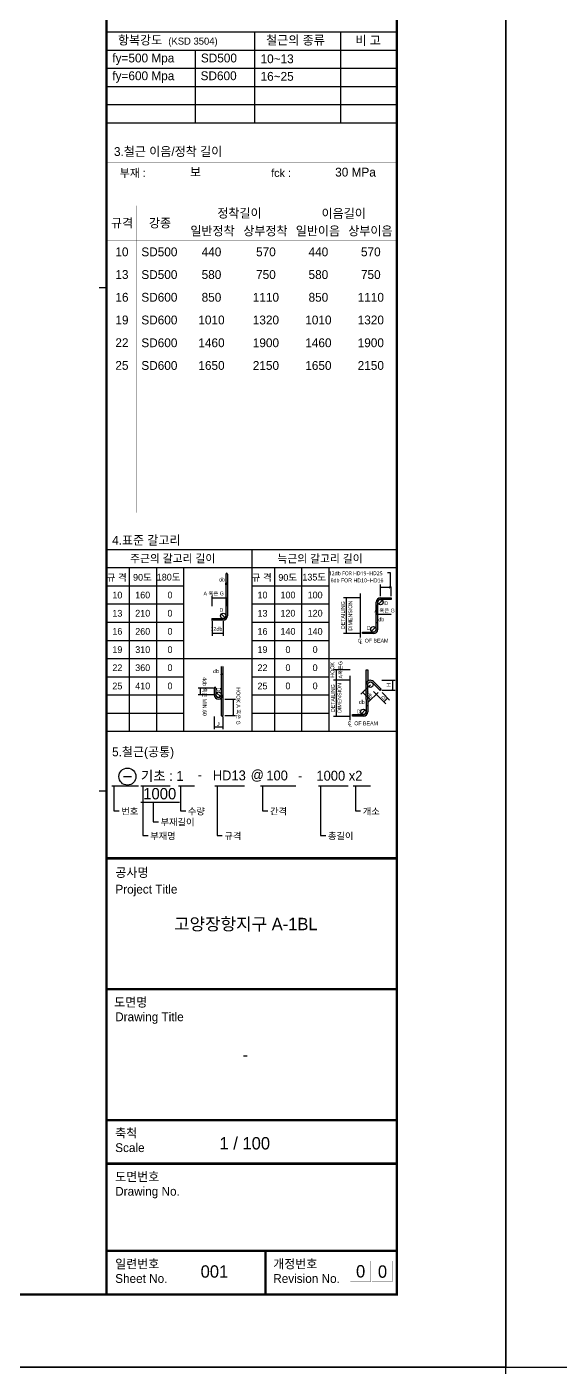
# Model space of a CAD drawing. Header units: millimetres. Extents: x 350420 to 672135, y -312840 to -44390.
# Drawn here: x 612074 to 618679, y -135386 to -118811 of the extents above; entities that cross this region are included whole.
import ezdxf
from ezdxf.enums import TextEntityAlignment as Align
from ezdxf.xclip import XClip

# ---------------------------------------------------------------- set-up
doc = ezdxf.new("R2010")
doc.units = ezdxf.units.MM
doc.header["$LTSCALE"] = 65
doc.header["$XCLIPFRAME"] = 0
doc.linetypes.add('XS-지하주차장$0$HID', pattern=[2.3, 1.5, -0.8])
doc.layers.get('Defpoints').update_dxf_attribs({"color": 145})
doc.layers.add('00', color=7, linetype='Continuous')
doc.layers.add('XS-지하주차장$0$1215', color=181, linetype='XS-지하주차장$0$HID', plot=False)
doc.styles.add('ARIAL', font='malgun.ttf')
doc.styles.add('HYULL', font='Dotum.ttf')
doc.styles.add('XRebarSheet', font='Hmkmrhd_0.ttf')
doc.dimstyles.new('NDIM', dxfattribs={"dimtxt": 3, "dimasz": 1.5, "dimexe": 2, "dimexo": 2, "dimgap": 1, "dimtad": 1, "dimdec": 0, "dimdsep": 46, "dimlunit": 6, "dimtxsty": 'ARIAL', "dimblk": 'DOT', "dimcen": 1, "dimclrd": 256, "dimclre": 7, "dimclrt": 3, "dimadec": 0, "dimazin": 0, "dimtfac": 1, "dimtdec": 0, "dimtix": 1, "dimtmove": 2, "dimatfit": 3, "dimldrblk": 'DOT', "dimfxl": 0, "dimtvp": 1, "dimtolj": 1, "dimlwd": -1, "dimlwe": -1, "dimarcsym": 0})

# ---------------------------------------------------------------- blocks, each defined once
blk = doc.blocks.new('XS-지하주차장')
at = {"layer": 'XS-지하주차장$0$1215'}
blk.add_line((672735, 143847), (724964, -23852), dxfattribs=at)
blk = doc.blocks.new('_Dot')
at = {"color": 0, "linetype": 'ByBlock', "lineweight": -2}
blk.add_line((-0.5, 0), (-1, 0), dxfattribs=at)
at = {"color": 0, "linetype": 'ByBlock', "const_width": 0.5}
blk.add_lwpolyline([(-0.25, 0, 1), (0.25, 0, 1)], format="xyb", close=True, dxfattribs=at)
blk = doc.blocks.new('*D7')
at = {"color": 7, "transparency": 16777216}
for p, q in [((80432, 20451), (80432, 20463)), ((80477, 20451), (80477, 20463))]:
    blk.add_line(p, q, dxfattribs=at)
at = {"transparency": 16777216}
blk.add_line((80433, 20461), (80475, 20461), dxfattribs=at)
at = {"layer": 'Defpoints', "color": 0, "transparency": 16777216}
for p in [(80432, 20449), (80477, 20461), (80477, 20449)]:
    blk.add_point(p, dxfattribs=at)
at = {"transparency": 16777216, "xscale": 1.5, "yscale": 1.5, "zscale": 1.5, "rotation": 180}
blk.add_blockref('_Dot', (80432, 20461), dxfattribs=at)
at = {"transparency": 16777216, "xscale": 1.5, "yscale": 1.5, "zscale": 1.5}
blk.add_blockref('_Dot', (80477, 20461), dxfattribs=at)
blk = doc.blocks.new('*D8')
at = {"color": 7, "transparency": 16777216}
for p, q in [((76172, 19024), (76172, 19045)), ((76217, 19024), (76217, 19045))]:
    blk.add_line(p, q, dxfattribs=at)
at = {"transparency": 16777216}
blk.add_line((76215, 19043), (76174, 19043), dxfattribs=at)
at = {"layer": 'Defpoints', "color": 0, "transparency": 16777216}
for p in [(76172, 19043), (76172, 19022), (76217, 19022)]:
    blk.add_point(p, dxfattribs=at)
at = {"transparency": 16777216, "xscale": 1.5, "yscale": 1.5, "zscale": 1.5, "rotation": 180}
blk.add_blockref('_Dot', (76172, 19043), dxfattribs=at)
at = {"transparency": 16777216, "xscale": 1.5, "yscale": 1.5, "zscale": 1.5}
blk.add_blockref('_Dot', (76217, 19043), dxfattribs=at)
blk = doc.blocks.new('*D9')
at = {"transparency": 16777216}
blk.add_line((80158, 18181), (80199, 18181), dxfattribs=at)
at = {"layer": 'Defpoints', "color": 0, "transparency": 16777216}
for p in [(80156, 18181), (80201, 18181), (80201, 18181)]:
    blk.add_point(p, dxfattribs=at)
at = {"transparency": 16777216, "xscale": 1.5, "yscale": 1.5, "zscale": 1.5, "rotation": 180}
blk.add_blockref('_Dot', (80156, 18181), dxfattribs=at)
at = {"transparency": 16777216, "xscale": 1.5, "yscale": 1.5, "zscale": 1.5}
blk.add_blockref('_Dot', (80201, 18181), dxfattribs=at)
blk = doc.blocks.new('dhs_sheet2e')
h = blk.add_hatch(color=256)
edge = h.paths.add_edge_path()
edge.add_line((76299, 21797), (76299, 20646.2))
edge.add_arc((76224.2, 20646.2), 74.7, -90, 0, ccw=False)
edge.add_line((76224.2, 20571.5), (75925.3, 20571.5))
edge.add_arc((75925.3, 20549.1), 22.4, 90, 270)
edge.add_line((75925.3, 20526.7), (76224.2, 20526.7))
edge.add_arc((76224.2, 20646.2), 119.6, 270, 360)
edge.add_line((76343.8, 20646.2), (76343.8, 21797))
edge.add_arc((76321.4, 21797), 22.4, 0, 180)
blk.add_hatch(color=256).paths.add_polyline_path([(80850.3, 21144.3), (80551.4, 21144.3, 0.4142136), (80431.9, 21024.7), (80431.9, 20621.2), (80431.9, 20277.5, -0.4142136), (80357.1, 20202.7), (80058.2, 20202.7), (80058.2, 20157.9), (80357.1, 20157.9, 0.4142136), (80476.7, 20277.5), (80476.7, 20621.2), (80476.7, 21024.7, -0.4142136), (80551.4, 21099.4), (80850.3, 21099.4)])
h = blk.add_hatch(color=256)
h.paths.add_polyline_path([(76216.8, 18481.2, -0.2277351), (76172, 18387.9), (76172, 17913.3, 1), (76216.8, 17913.3)])
h.paths.add_polyline_path([(76216.8, 19258.4, 1), (76172, 19258.4), (76172, 18481.2, -0.1833618), (76153.2, 18431.7, -0.6790836), (76150.1, 18423.9, -0.2067221), (76146.9, 18425.3, -0.6466922), (76022.6, 18481.2), (76022.6, 18660.6, 1), (75977.7, 18660.6), (75977.7, 18481.2, 1), (76216.8, 18481.2)])
h.paths.add_polyline_path([(76153.2, 18431.7, -0.0300135), (76146.9, 18425.3, 0.2067221), (76150.1, 18423.9, 0.6790836)], flags=17)
h = blk.add_hatch(color=256)
h.paths.add_polyline_path([(80200.9, 19160.1), (80156.1, 19160.1), (80156.1, 18756.6, -0.2277351), (80200.9, 18850)])
h.paths.add_polyline_path([(80156.1, 18756.6), (80156.1, 18353.1), (80156.1, 18009.4, -0.4142136), (80081.4, 17934.7), (79782.5, 17934.7), (79782.5, 17889.8), (80081.4, 17889.8, 0.4142136), (80200.9, 18009.4), (80200.9, 18353.1), (80200.9, 18756.6, -0.6681786), (80328.5, 18809.5), (80539.9, 18598.1), (80571.6, 18629.8), (80360.2, 18841.2, 0.6681786)])
at = {"color": 7}
for p, q in [((73013.1, 36694), (81003.6, 36694)), ((77085.8, 36694), (77085.8, 34197)), ((79453.7, 36694), (79453.7, 34197)), ((73013.1, 36194.6), (81003.6, 36194.6)), ((75452.6, 36194.6), (75452.6, 34197)), ((73013.1, 35695.2), (81003.6, 35695.2)), ((73013.1, 35195.8), (81003.6, 35195.8)), ((73013.1, 34696.4), (81003.6, 34696.4)), ((73013.1, 34197), (81003.6, 34197)), ((73013.1, 29664.7), (72813.3, 29664.7)), ((80551.4, 21191.6), (80551.4, 21507.4)), ((80850.3, 21191.6), (80850.3, 21435)), ((76343.8, 20916), (76343.8, 21141.7)), ((79996, 21144.3), (79533, 21144.3)), ((80431.9, 20947.5), (80431.9, 20685.3)), ((79996, 20157.9), (79533, 20157.9)), ((79720.2, 19160.1), (79257.5, 19160.1)), ((79720.2, 18876.2), (79257.5, 18876.2)), ((79720.2, 18876.2), (79257.5, 18876.2)), ((80591.1, 18876.2), (80958.3, 18876.2)), ((75953.1, 18660.6), (75532.2, 18660.6)), ((75953.1, 18481.2), (75532.2, 18481.2)), ((80273.9, 18754.9), (80011.4, 18492.3)), ((80485.3, 18543.5), (80222.7, 18281)), ((80488.8, 18437.8), (80698.5, 18228.1)), ((80591.1, 18607.2), (80958.3, 18607.2)), ((80594.5, 18543.5), (80804.2, 18333.8)), ((76270.6, 18361.7), (76562.3, 18361.7)), ((75977.7, 17876.9), (75977.7, 17530.5)), ((76216.8, 17876.9), (76216.8, 17530.5)), ((76270.6, 17913.3), (76562.3, 17913.3)), ((79720.2, 17885.5), (79257.5, 17885.5)), ((73477.6, 16230.5), (73697, 16230.5)), ((73013.1, 15831.2), (72813.3, 15831.2))]:
    blk.add_line(p, q, dxfattribs=at)
at = {"color": 7, "ltscale": 2}
for p, q in [((73013.1, 22471.6), (81003.6, 22471.6)), ((77008.3, 22471.6), (77008.3, 17477.6)), ((73013.1, 21972.2), (81003.6, 21972.2)), ((73637.3, 21972.2), (73637.3, 17477.6)), ((74386.4, 21972.2), (74386.4, 17477.6)), ((75135.6, 21972.2), (75135.6, 17477.6)), ((77632.6, 21972.2), (77632.6, 17477.6)), ((78381.7, 21972.2), (78381.7, 17477.6)), ((79130.8, 21972.2), (79130.8, 17477.6)), ((73013.1, 21472.8), (75135.6, 21472.8)), ((77008.3, 21472.8), (79130.8, 21472.8)), ((75135.6, 19475.2), (77008.3, 19475.2)), ((79130.8, 19475.2), (81003.6, 19475.2)), ((73013.1, 17477.6), (81003.6, 17477.6))]:
    blk.add_line(p, q, dxfattribs=at)
for p, q in [((76299, 21797), (76299, 20646.2)), ((76343.8, 21797), (76343.8, 20646.2)), ((80742.8, 21835.3), (80817.5, 21835.3)), ((80817.5, 21835.3), (80817.5, 21432.5)), ((80553.3, 21432.5), (80848.4, 21432.5)), ((79607.9, 21142.4), (79607.9, 20159.8)), ((80431.9, 20277.5), (80431.9, 21024.7)), ((80476.7, 20277.5), (80476.7, 21024.7)), ((80498.6, 20971.9), (80604.3, 21077.5)), ((80551.4, 21144.3), (80850.3, 21144.3)), ((80850.3, 21099.4), (80551.4, 21099.4)), ((80850.3, 21144.3), (80850.3, 21099.4)), ((76277.1, 20593.4), (76171.4, 20699.1)), ((80835.3, 20687.8), (80431.9, 20687.8)), ((75925.3, 20571.5), (76224.2, 20571.5)), ((76224.2, 20526.7), (75925.3, 20526.7)), ((80304.3, 20224.6), (80410, 20330.3)), ((80058.2, 20202.7), (80357.1, 20202.7)), ((80058.2, 20157.9), (80058.2, 20202.7)), ((80357.1, 20157.9), (80058.2, 20157.9)), ((76172, 19258.4), (76172, 18481.2)), ((76216.8, 19258.4), (76216.8, 18481.2)), ((79332.2, 19158.3), (79332.2, 18878.1)), ((79332.2, 18874.3), (79332.2, 17887.4)), ((80328.5, 18809.5), (80539.9, 18598.1)), ((80360.2, 18841.2), (80571.6, 18629.8)), ((80883.4, 18874.3), (80883.4, 18609.1)), ((75592.1, 18659.1), (75592.1, 18482.7)), ((75977.7, 18660.6), (75977.7, 18481.2)), ((76022.6, 18660.6), (76022.6, 18481.2)), ((76150.1, 18428.4), (76044.4, 18534.1)), ((80065.6, 18544), (80274.3, 18335.3)), ((80156.1, 18353.1), (80156.1, 18756.6)), ((80200.9, 18353.1), (80200.9, 18756.6)), ((80357.7, 18568.9), (80698.5, 18228.1)), ((80539.9, 18598.1), (80571.6, 18629.8)), ((76502.4, 18360.2), (76502.4, 17914.8)), ((80028.6, 17956.6), (80134.2, 18062.2)), ((80156.1, 18353.1), (80156.1, 18009.4)), ((80200.9, 18353.1), (80200.9, 18009.4)), ((80749.9, 18385.4), (80646.9, 18282.4)), ((79782.5, 17889.8), (79782.5, 17934.7)), ((79782.5, 17934.7), (80081.4, 17934.7)), ((80081.4, 17889.8), (79782.5, 17889.8)), ((76215.3, 17590.4), (75979.2, 17590.4))]:
    blk.add_line(p, q)
at = {"color": 1}
for p, q in [((76299, 21501), (76299, 21548.4)), ((76342.3, 21546.4), (76300.5, 21546.4)), ((76343.8, 21501), (76343.8, 21548.4)), ((75925.3, 20916), (75925.3, 21199.6)), ((75926.8, 21139.7), (76342.3, 21139.7)), ((75925.3, 20500.1), (75925.3, 20098.9)), ((76224.2, 20500.1), (76224.2, 20098.9)), ((76222.7, 20158.9), (75926.8, 20158.9))]:
    blk.add_line(p, q, dxfattribs=at)
at = {"linetype": 'Continuous'}
for p, q in [((79998.5, 20053.3), (79998.5, 21263.8)), ((79722.7, 17785.2), (79722.7, 18995.8))]:
    blk.add_line(p, q, dxfattribs=at)
at = {"color": 4}
for p, q in [((80156.1, 19160.1), (80200.9, 19160.1)), ((80156.1, 18756.6), (80156.1, 19160.1)), ((80200.9, 19160.1), (80200.9, 18850)), ((76216.8, 18481.2), (76216.8, 17913.3)), ((76172, 18387.9), (76172, 17913.3))]:
    blk.add_line(p, q, dxfattribs=at)
at = {"color": 1, "ltscale": 2}
for p, q in [((73160.8, 15979.6), (73897.2, 15979.6)), ((73217.3, 15979.6), (73217.3, 15288.3)), ((73955, 15979.6), (74769.1, 15979.6)), ((74011.5, 15979.6), (74011.5, 14611.4)), ((74992, 15979.6), (75438.1, 15979.6)), ((75048.5, 15979.6), (75048.5, 15288.3)), ((75998.4, 15979.6), (76812.5, 15979.6)), ((76054.9, 15979.6), (76054.9, 14611.4)), ((77253.2, 15979.6), (78222.3, 15979.6)), ((77309.7, 15979.6), (77309.7, 15288.3)), ((78846.9, 15979.6), (79661, 15979.6)), ((78903.4, 15979.6), (78903.4, 14611.4)), ((79804.8, 15979.6), (80281.2, 15979.6)), ((79861.3, 15979.6), (79861.3, 15288.3)), ((73955, 15525.5), (75020.4, 15525.5)), ((74296, 15525.5), (74296, 14991.1)), ((73217.3, 15288.3), (73361.3, 15288.3)), ((75048.5, 15288.3), (75192.5, 15288.3)), ((77309.7, 15288.3), (77453.7, 15288.3)), ((79861.3, 15288.3), (80005.3, 15288.3)), ((74296, 14991.1), (74440, 14991.1)), ((74011.5, 14611.4), (74155.5, 14611.4)), ((76054.9, 14611.4), (76198.9, 14611.4)), ((78903.4, 14611.4), (79047.4, 14611.4))]:
    blk.add_line(p, q, dxfattribs=at)
at = {"color": 30}
for p, q in [((73013.1, 6791.9), (81003.6, 6791.9)), ((73013.1, 5593.3), (81003.6, 5593.3)), ((73013.1, 3196.2), (81003.6, 3196.2))]:
    blk.add_line(p, q, dxfattribs=at)
at = {"color": 7}
blk.add_lwpolyline([(84000, 0), (84000, 59329.4), (0, 59329.4), (0, 0)], close=True, dxfattribs=at)
at = {"color": 30, "const_width": 64.9}
blk.add_lwpolyline([(81003.6, 57331.7), (2996.4, 57331.7), (2996.4, 1997.6), (81003.6, 1997.6)], close=True, dxfattribs=at)
for points in [[(73013.1, 1997.6), (73013.1, 57331.7)], [(73013.1, 13983.4), (81003.6, 13983.4)], [(73013.1, 10387.6), (81003.6, 10387.6)], [(73013.1, 6791.9), (81003.6, 6791.9)], [(73013.1, 5593.3), (81003.6, 5593.3)], [(73013.1, 3196.2), (81003.6, 3196.2)], [(77390.2, 1997.6), (77390.2, 3196.2)]]:
    blk.add_lwpolyline(points, dxfattribs=at)
at = {"ltscale": 2, "const_width": 1.25}
for points in [[(73013.1, 36694), (73013.1, 34197)], [(81003.6, 36694), (81003.6, 34197)], [(73013.1, 33114.4), (73013.1, 32518)], [(81003.6, 32518), (81003.6, 33114.4)], [(73013.1, 31595.4), (73013.1, 23480)], [(81003.6, 23480), (81003.6, 31595.4)]]:
    blk.add_lwpolyline(points, dxfattribs=at)
at = {"color": 7, "const_width": 1.25}
for points in [[(73013.1, 33114.4), (81003.6, 33114.4)], [(75010.7, 32518), (75010.7, 33114.4)], [(77008.3, 33114.4), (77008.3, 32518)], [(79005.9, 32518), (79005.9, 33114.4)], [(73013.1, 32518), (81003.6, 32518)], [(73013.1, 31920), (81003.6, 31920)], [(73839.2, 31920), (73839.2, 23480)], [(75231.7, 31920), (75231.7, 23480)], [(78117.6, 31920), (78117.6, 23480)], [(75231.7, 31445.6), (81003.6, 31445.6)], [(76674.7, 31445.6), (76674.7, 23480)], [(79560.6, 31445.6), (79560.6, 23480)], [(73013.1, 30971.1), (81003.6, 30971.1)], [(73013.1, 30346.9), (81003.6, 30346.9)], [(73013.1, 29722.6), (81003.6, 29722.6)], [(73013.1, 29098.3), (81003.6, 29098.3)], [(73013.1, 28474.1), (81003.6, 28474.1)], [(73013.1, 27849.8), (81003.6, 27849.8)], [(73013.1, 27225.6), (81003.6, 27225.6)], [(73013.1, 26601.3), (81003.6, 26601.3)], [(73013.1, 25977.1), (81003.6, 25977.1)], [(73013.1, 25352.8), (81003.6, 25352.8)], [(73013.1, 24728.5), (81003.6, 24728.5)], [(73013.1, 24104.3), (81003.6, 24104.3)], [(73013.1, 23480), (81003.6, 23480)]]:
    blk.add_lwpolyline(points, dxfattribs=at)
at = {"color": 7, "ltscale": 2, "const_width": 1.25}
blk.add_lwpolyline([(77008.3, 32518), (77008.3, 33114.4)], dxfattribs=at)
at = {"color": 1, "ltscale": 2, "const_width": 1.87}
for points in [[(79725.1, 2916.8), (79725.1, 2355), (80286.9, 2355), (80286.9, 2916.8), (79725.1, 2916.8)], [(80321.3, 2916.8), (80321.3, 2355), (80883.1, 2355), (80883.1, 2916.8), (80321.3, 2916.8)]]:
    blk.add_lwpolyline(points, dxfattribs=at)
for centre, radius in [((80817.5, 21432.5), 22.4), ((80817.5, 21432.5), 11.2), ((80551.4, 21024.7), 74.7), ((80604.3, 21077.5), 4.48), ((76171.4, 20699.1), 4.48), ((80498.6, 20971.9), 4.48), ((76277.1, 20593.4), 4.48), ((80357.1, 20277.5), 74.7), ((80410, 20330.3), 4.48), ((80304.3, 20224.6), 4.48), ((80275.7, 18756.6), 74.7), ((76044.4, 18534.1), 4.48), ((76150.1, 18428.4), 4.48), ((80081.4, 18009.4), 74.7), ((80134.2, 18062.2), 4.48), ((80028.6, 17956.6), 4.48)]:
    blk.add_circle(centre, radius)
at = {"color": 4}
for centre in [(76224.2, 20646.2), (76097.3, 18481.2)]:
    blk.add_circle(centre, 74.7, dxfattribs=at)
at = {"color": 7, "linetype": 'Continuous'}
blk.add_circle((73588.4, 16228.7), 234.1, dxfattribs=at).dxf.unprotected_set("ltscale", 0)
for centre, radius, start, end in [((76321.4, 21797), 22.4, 0, 180), ((80551.4, 21024.7), 119.6, 90, 180), ((80551.4, 21024.7), 74.7, 90, 180), ((76224.2, 20646.2), 119.6, 270, 0), ((76224.2, 20646.2), 74.7, 270, 0), ((75925.3, 20549.1), 22.4, 90, 270), ((80357.1, 20277.5), 74.7, 270, 0), ((80357.1, 20277.5), 119.6, 270, 0), ((80275.7, 18756.6), 119.6, 45, 180), ((76000.1, 18660.6), 22.4, 0, 180), ((76097.3, 18481.2), 119.6, 180, 0), ((76097.3, 18481.2), 74.7, 180, 0), ((80081.4, 18009.4), 119.6, 270, 0), ((80081.4, 18009.4), 74.7, 270, 0)]:
    blk.add_arc(centre, radius, start, end)
at = {"color": 4}
blk.add_arc((76194.4, 17913.3), 22.4, 180, 0, dxfattribs=at)
at = {"color": 1, "rotation": 180}
for p, xscale, yscale, zscale in [((76299, 21546.4), 1.5, 1.5, 1.5), ((75925.3, 21139.7), 11.98573127229489, 11.98573127229489, 11.98573127229489), ((75925.3, 20158.9), 11.98573127229489, 11.98573127229489, 11.98573127229489)]:
    blk.add_blockref('_Dot', p, dxfattribs=dict(at, xscale=xscale, yscale=yscale, zscale=zscale))
at = {"color": 1}
for p, xscale, yscale, zscale in [((76343.8, 21546.4), 1.5, 1.5, 1.5), ((76343.8, 21139.7), 1.498216409036861, 1.498216409036861, 1.498216409036861), ((76224.2, 20158.9), 11.98573127229489, 11.98573127229489, 11.98573127229489)]:
    blk.add_blockref('_Dot', p, dxfattribs=dict(at, xscale=xscale, yscale=yscale, zscale=zscale))
for p, xscale, yscale, zscale, rotation in [((80551.4, 21432.5), 14.98216409036861, 14.98216409036861, 14.98216409036861, 180), ((79607.9, 21144.3), 14.98216409036861, 14.98216409036861, 14.98216409036861, 90), ((80431.9, 20687.8), 14.98216409036861, 14.98216409036861, 14.98216409036861, 180), ((79607.9, 20157.9), 14.98216409036861, 14.98216409036861, 14.98216409036861, 270), ((79332.2, 19160.1), 14.98216409036861, 14.98216409036861, 14.98216409036861, 90), ((79332.2, 18876.2), 14.98216409036861, 14.98216409036861, 14.98216409036861, 90), ((79332.2, 18876.2), 1.872770511296076, 1.872770511296076, 1.872770511296076, 270), ((80883.4, 18876.2), 14.98216409036861, 14.98216409036861, 14.98216409036861, 90), ((75592.1, 18660.6), 11.98573127229489, 11.98573127229489, 11.98573127229489, 90), ((75592.1, 18481.2), 11.98573127229489, 11.98573127229489, 11.98573127229489, 270), ((80064, 18545), 14.98216409036862, 14.98216409036862, 14.98216409036862, 135.0000000000825), ((80883.4, 18607.2), 14.98216409036861, 14.98216409036861, 14.98216409036861, 270), ((76502.4, 18361.7), 11.98573127229489, 11.98573127229489, 11.98573127229489, 90), ((80275.7, 18333.9), 14.98216409036862, 14.98216409036862, 14.98216409036862, 315.0000000000825), ((80645.5, 18281.1), 14.98216409036861, 14.98216409036861, 14.98216409036861, 225.0000000002524), ((80751.2, 18386.8), 14.98216409036861, 14.98216409036861, 14.98216409036861, 45.00000000025245), ((76502.4, 17913.3), 11.98573127229489, 11.98573127229489, 11.98573127229489, 270), ((79332.2, 17885.5), 14.98216409036861, 14.98216409036861, 14.98216409036861, 270), ((75977.7, 17590.4), 11.98573127229489, 11.98573127229489, 11.98573127229489, 180)]:
    blk.add_blockref('_Dot', p, dxfattribs=dict(xscale=xscale, yscale=yscale, zscale=zscale, rotation=rotation))
for p, xscale, yscale, zscale in [((80850.3, 21432.5), 1.872770511296076, 1.872770511296076, 1.872770511296076), ((80850.3, 20687.8), 14.98216409036861, 14.98216409036861, 14.98216409036861), ((76216.8, 17590.4), 11.98573127229489, 11.98573127229489, 11.98573127229489)]:
    blk.add_blockref('_Dot', p, dxfattribs=dict(xscale=xscale, yscale=yscale, zscale=zscale))
at = {"color": 3}
for s, height, style, p in [('항복강도', 242.71, 'XRebarSheet', (73329, 36346.4)), ('(KSD 3504)', 194.17, 'XRebarSheet', (74714.3, 36344.3)), ('철근의 종류', 242.71, 'XRebarSheet', (77406.6, 36345.3)), ('비 고', 242.71, 'XRebarSheet', (79864.2, 36338.4)), ('부재 :', 220, 'XRebarSheet', (73378.9, 32707.9)), ('fck :', 220, 'XRebarSheet', (77546.2, 32707.9)), ('규격', 242.71, 'XRebarSheet', (73138.4, 31320.7)), ('강종', 242.71, 'XRebarSheet', (74182, 31320.7)), ('주근의 갈고리 길이', 217.47, 'XRebarSheet', (73661.6, 22115.7)), ('늑근의 갈고리 길이', 217.47, 'XRebarSheet', (77716.4, 22111.4)), ('규 격', 184.85, 'XRebarSheet', (73024.7, 21609.3)), ('90도', 184.85, 'XRebarSheet', (73743.9, 21612.7)), ('180도', 184.85, 'XRebarSheet', (74396.5, 21618.3)), ('규 격', 184.85, 'XRebarSheet', (77015.8, 21609.3)), ('90도', 184.85, 'XRebarSheet', (77741.9, 21610.8)), ('135도', 184.85, 'XRebarSheet', (78402.8, 21618.5)), ('기초 : 1', 271.84, 'HYULL', (73958.2, 16112.5)), ('-', 271.8, 'HYULL', (75524.6, 16143.6)), ('HD13', 271.84, 'HYULL', (75937.6, 16126.4)), ('@', 271.8, 'HYULL', (76981.9, 16143.6)), ('100', 271.84, 'HYULL', (77410.5, 16124.9)), ('-', 271.8, 'HYULL', (78283.3, 16120.3)), ('1000 x2', 271.84, 'HYULL', (78789.8, 16118.6)), ('번호', 181.22, 'XRebarSheet', (73421.4, 15184.8)), ('수량', 181.22, 'XRebarSheet', (75252.6, 15184.8)), ('간격', 181.22, 'XRebarSheet', (77513.8, 15184.8)), ('개소', 181.22, 'XRebarSheet', (80065.4, 15184.8)), ('부재길이', 181.22, 'XRebarSheet', (74500.1, 14887.6)), ('부재명', 181.22, 'XRebarSheet', (74215.6, 14507.8)), ('규격', 181.22, 'XRebarSheet', (76259, 14507.8)), ('총길이', 181.22, 'XRebarSheet', (79107.5, 14507.8))]:
    blk.add_text(s, height=height, dxfattribs=dict(at, style=style)).set_placement(p)
at = {"color": 7, "style": 'XRebarSheet'}
for s, height, p in [('3.철근 이음/정착 길이', 242.711, (73219.2, 33284.8)), ('4.표준 갈고리', 242.71, (73168.2, 22602.8)), ('5.철근(공통)', 242.71, (73167, 16788))]:
    blk.add_text(s, height=height, dxfattribs=at).set_placement(p)
for s, height, style, p in [('12db FOR HD19~HD25', 104.875, 'ARIAL', (79128.8, 21763.4)), ('db', 104.88, 'HYULL', (76110.6, 21591.3)), ('6db FOR HD10~HD16', 104.875, 'HYULL', (79181.1, 21570.1)), ('A 혹은 G', 104.88, 'HYULL', (75682.6, 21210.1)), ('D', 104.9, 'HYULL', (80656, 20944.7)), ('D', 104.9, 'HYULL', (76121.8, 20758.8)), ('A 혹은 G', 104.88, 'HYULL', (80384, 20740.7)), ('12db', 104.88, 'HYULL', (75877.3, 20236.3)), ('D', 104.9, 'HYULL', (80177.8, 20262.8)), ('db', 104.88, 'HYULL', (80494.6, 20497.1)), ('C  OF BEAM', 104.88, 'HYULL', (79933.3, 19912.7)), ('L', 104.9, 'HYULL', (79978.2, 19870.3)), ('db', 104.88, 'HYULL', (75947.2, 19073.7)), ('D', 104.9, 'HYULL', (79902.1, 17964.6)), ('db', 104.88, 'HYULL', (79955.9, 18229.1)), ('J', 104.9, 'HYULL', (76052.4, 17620.3)), ('C  OF BEAM', 104.88, 'HYULL', (79646.6, 17640.3)), ('L', 104.9, 'HYULL', (79691.4, 17597.9))]:
    blk.add_text(s, height=height, dxfattribs=dict(style=style)).set_placement(p)
at = {"style": 'HYULL'}
for s, height, rotation, p in [('DETAILING', 104.88, 90, (79572.8, 20283)), ('DIMENSION', 104.88, 90, (79773.2, 20238.9)), ('HOOK', 104.88, 90, (79280.6, 18949.8)), ('A혹은G', 104.88, 90, (79503.2, 18925.5)), ('4db 혹은 MIN.60', 104.875, 270, (75662.8, 18959.9)), ('D', 104.9, 270, (76045.4, 18676.8)), ('HOOK A 혹은 G', 104.875, 270, (76588.8, 18683)), ('DETAILING', 104.88, 90, (79297.1, 18001.8)), ('DIMENSION', 104.88, 90, (79475.3, 17979.8)), ('H', 104.9, 90, (80828.6, 18696.9))]:
    blk.add_text(s, height=height, rotation=rotation, dxfattribs=at).set_placement(p)
at = {"style": 'HYULL', "width": 0.8}
for s, height, rotation, p in [('6db', 104.88, 315, (80113.5, 18528.3)), ('D', 104.9, 45, (80638.1, 18324.3))]:
    blk.add_text(s, height=height, rotation=rotation, dxfattribs=at).set_placement(p)
at = {"color": 3, "linetype": 'Continuous', "style": 'HYULL'}
e = blk.add_text('1000', height=312.13, dxfattribs=at)
e.set_placement((74023.5, 15760.5), align=Align.MIDDLE_LEFT)
e.dxf.unprotected_set("ltscale", 0)
at = {"color": 7, "style": 'XRebarSheet'}
for s, height, p in [('공사명', 241.63, (73259, 13591.6)), ('Project Title', 241.632, (73259, 13135.1)), ('도면명', 241.63, (73225, 10028.1)), ('Drawing Title', 241.632, (73252.8, 9628.5)), ('축척', 241.63, (73252.8, 6432.3)), ('Scale', 241.63, (73252.8, 6032.8)), ('도면번호', 241.63, (73252.8, 5233.8)), ('Drawing No.', 241.632, (73252.8, 4834.2)), ('일련번호', 241.63, (73252.8, 2836.6)), ('개정번호', 241.63, (77602.3, 2836.6)), ('Sheet No.', 241.63, (73252.8, 2437.1)), ('Revision No.', 241.632, (77602.3, 2437.1))]:
    blk.add_text(s, height=height, dxfattribs=at).set_placement(p, align=Align.MIDDLE_LEFT)
for base, p1, p2, picture, middle in [((80476.7, 20461.4), (80431.9, 20449.3), (80476.7, 20449.3), '*D7', (80454.3, 20461.4)), ((76172, 19043.3), (76216.8, 19021.8), (76172, 19021.8), '*D8', (76194.4, 19043.3)), ((80200.9, 18181.3), (80156.1, 18181.3), (80200.9, 18181.3), '*D9', (80178.5, 18181.3))]:
    dim = blk.add_linear_dim(base=base, p1=p1, p2=p2, text=' ', dimstyle='NDIM')
    dim.commit()
    dim.dimension.update_dxf_attribs({"geometry": picture, "text_midpoint": middle})
blk = doc.blocks.new('DFHDHBSD')
at = {"color": 7, "ltscale": 2}
for p, q in [((36507, 10487), (37568, 10487)), ((38504, 10487), (39565, 10487)), ((36507, 10237), (37568, 10237)), ((38504, 10237), (39565, 10237)), ((36507, 9987), (37568, 9987)), ((38504, 9987), (39565, 9987)), ((36507, 9738), (37568, 9738)), ((38504, 9738), (39565, 9738)), ((36507, 9488), (37568, 9488)), ((38504, 9488), (39565, 9488)), ((36507, 9238), (37568, 9238)), ((38504, 9238), (39565, 9238)), ((36507, 8988), (37568, 8988)), ((38504, 8988), (39565, 8988))]:
    blk.add_line(p, q, dxfattribs=at)
at = {"color": 255, "xscale": 0.5, "yscale": 0.5, "zscale": 0.5}
blk.add_blockref('dhs_sheet2e', (0, 0), dxfattribs=at)
at = {"color": 3, "style": 'XRebarSheet'}
for s, height, p in [('fy=500 Mpa', 121.4, (36587, 17928)), ('SD500', 121.4, (37805, 17928)), ('10~13', 121.4, (38626, 17917)), ('fy=600 Mpa', 121.4, (36587, 17684)), ('SD600', 121.4, (37801, 17684)), ('16~25', 121.4, (38626, 17676)), ('보', 121, (37656, 16360)), ('30 MPa', 121.4, (39653, 16360)), ('001', 169.9, (37802, 1230))]:
    blk.add_text(s, height=height, dxfattribs=at).set_placement(p)
for s, height, p in [('정착길이', 121.4, (38336, 15856)), ('이음길이', 121.4, (39770, 15852)), ('일반정착', 121.4, (37965, 15612)), ('상부정착', 121.4, (38693, 15612)), ('일반이음', 121.4, (39415, 15612)), ('상부이음', 121.4, (40137, 15612)), ('10', 121.4, (36719, 15326)), ('SD500', 121.4, (37234, 15325)), ('440', 121.4, (37951, 15325)), ('570', 121.4, (38700, 15325)), ('440', 121.4, (39422, 15325)), ('570', 121.4, (40143, 15325)), ('13', 121.4, (36719, 15014)), ('SD500', 121.4, (37234, 15013)), ('580', 121.4, (37951, 15013)), ('750', 121.4, (38700, 15013)), ('580', 121.4, (39422, 15013)), ('750', 121.4, (40143, 15013)), ('16', 121.4, (36719, 14701)), ('SD600', 121.4, (37234, 14701)), ('850', 121.4, (37951, 14701)), ('1110', 121.4, (38700, 14701)), ('850', 121.4, (39422, 14701)), ('1110', 121.4, (40143, 14701)), ('19', 121.4, (36719, 14389)), ('SD600', 121.4, (37234, 14389)), ('1010', 121.4, (37951, 14389)), ('1320', 121.4, (38700, 14389)), ('1010', 121.4, (39422, 14389)), ('1320', 121.4, (40143, 14389)), ('22', 121.4, (36719, 14077)), ('SD600', 121.4, (37234, 14076)), ('1460', 121.4, (37951, 14076)), ('1900', 121.4, (38700, 14076)), ('1460', 121.4, (39422, 14076)), ('1900', 121.4, (40143, 14076)), ('25', 121.4, (36719, 13765)), ('SD600', 121.4, (37234, 13764)), ('1650', 121.4, (37951, 13764)), ('2150', 121.4, (38700, 13764)), ('1650', 121.4, (39422, 13764)), ('2150', 121.4, (40143, 13764)), ('10', 92.4, (36656, 10609)), ('160', 92.4, (37005, 10610)), ('0', 92.4, (37380, 10610)), ('10', 92.4, (38653, 10609)), ('100', 92.4, (39003, 10610)), ('100', 92.4, (39377, 10610)), ('13', 92.4, (36656, 10359)), ('210', 92.4, (37005, 10360)), ('0', 92.4, (37380, 10360)), ('13', 92.4, (38653, 10359)), ('120', 92.4, (39003, 10360)), ('120', 92.4, (39377, 10360)), ('16', 92.4, (36656, 10110)), ('260', 92.4, (37005, 10110)), ('0', 92.4, (37380, 10110)), ('16', 92.4, (38653, 10110)), ('140', 92.4, (39003, 10110)), ('140', 92.4, (39377, 10110)), ('19', 92.4, (36656, 9860)), ('310', 92.4, (37005, 9860)), ('0', 92.4, (37380, 9860)), ('19', 92.4, (38653, 9860)), ('0', 92.4, (39003, 9860)), ('0', 92.4, (39377, 9860)), ('22', 92.4, (36656, 9610)), ('360', 92.4, (37005, 9611)), ('0', 92.4, (37380, 9611)), ('22', 92.4, (38653, 9610)), ('0', 92.4, (39003, 9611)), ('0', 92.4, (39377, 9611)), ('25', 92.4, (36656, 9360)), ('410', 92.4, (37005, 9361)), ('0', 92.4, (37380, 9361)), ('25', 92.4, (38653, 9360)), ('0', 92.4, (39003, 9361)), ('0', 92.4, (39377, 9361))]:
    blk.add_text(s, height=height, dxfattribs=at).set_placement(p, align=Align.MIDDLE_CENTER)
for s, p in [('고양장항지구 A-1BL', (38424, 6092)), ('-', (38417, 4295)), ('1 / 100', (38409, 3080)), ('0', (40003, 1318)), ('0', (40304, 1314))]:
    blk.add_text(s, height=170, dxfattribs=at).set_placement(p, align=Align.MIDDLE)

msp = doc.modelspace()

# ---------------------------------------------------------------- block references
ref = msp.add_blockref('XS-지하주차장', (-78140, -199800))
XClip(ref).set_block_clipping_path([(643469.9999999981, 130890.0000000019), (673429.9999999894, 145455.0000000002)])
at = {"layer": '00', "xscale": 0.8999999981431359, "yscale": 0.8999999981431359, "zscale": 0.8999999981431359}
for p in [(580204.9, -135386.2), (618004.9, -135386.2), (580204.9, -162084.4)]:
    msp.add_blockref('DFHDHBSD', p, dxfattribs=at)

doc.saveas('drawing.dxf')
